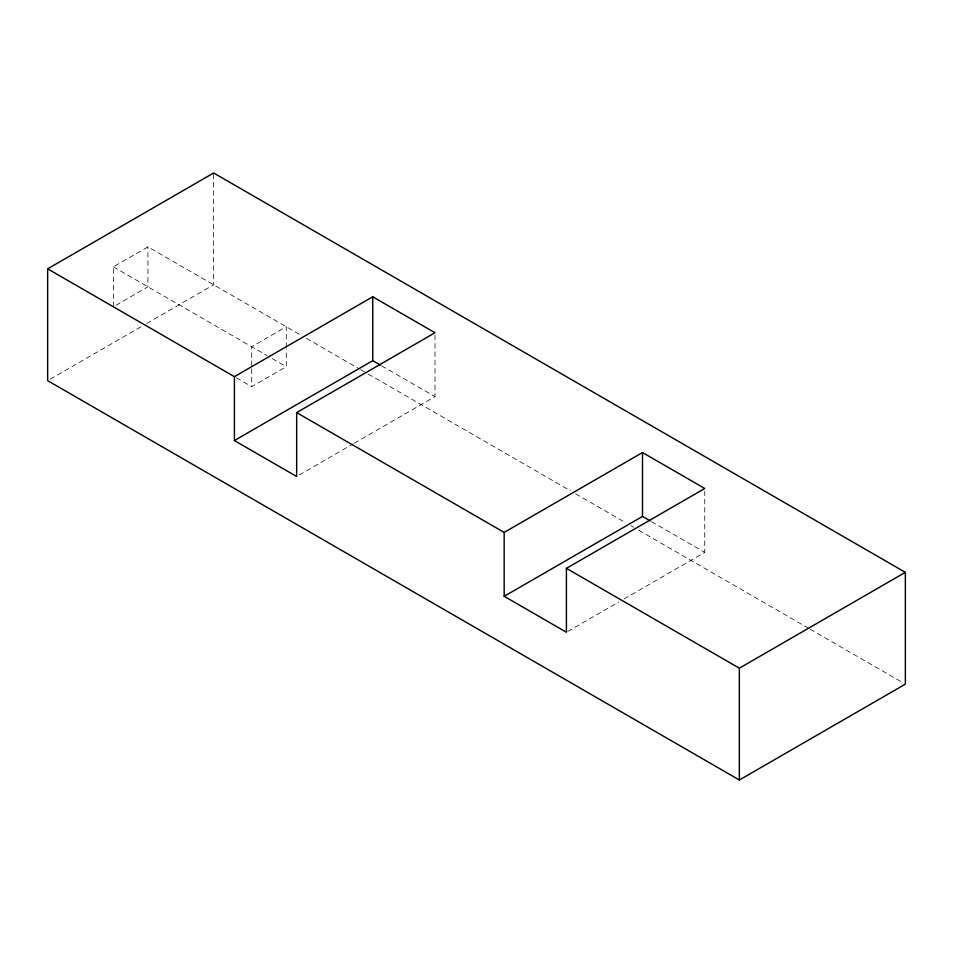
<?xml version="1.0" encoding="UTF-8"?>
<svg xmlns="http://www.w3.org/2000/svg" width="953" height="953" viewBox="0 0 953 953"><rect width="100%" height="100%" fill="white"/><g stroke="black" fill="none" stroke-linecap="round" stroke-linejoin="round"><path stroke-width="0.71" stroke-dasharray="4.76 3.57" d="M113.359 306.783L113.359 266.84L147.941 246.875L301.243 335.385M115.921 305.294L147.941 286.805L147.941 246.875M50.223 379.175L141.592 326.426M146.738 323.448L213.651 284.816L213.651 172.993M236.332 377.769L251.699 386.644L286.281 366.679L286.281 348.929M299.218 475.023L353.015 443.955M354.302 443.216L434.997 396.627L434.997 334.217M567.702 631.505L618.938 601.927M624.06 598.961L704.755 552.371L704.755 491.45M381.641 365.821L434.997 396.627M651.399 521.565L704.755 552.371M306.401 338.363L359.21 368.847M360.496 369.597L366.941 373.314M368.227 374.052L570.454 490.807M575.6 493.785L625.835 522.792M630.993 525.758L633.566 527.247M638.724 530.225L808.74 628.384M810.038 629.135L902.777 682.67M113.359 266.84L267.066 355.588M272.189 358.542L286.281 366.679M286.281 347.452L286.281 326.748L251.699 346.713L251.699 367.417M251.699 368.894L251.699 386.644"/><path stroke-width="1.43" d="M47.65 268.841L213.651 172.993L905.35 572.348L905.35 684.159L739.349 780.007L47.65 380.652L47.65 268.841L234.402 376.661L372.742 296.788L434.997 332.74L296.657 412.601L296.657 476.5L234.402 440.56L234.402 376.661M234.402 440.56L372.742 360.687L380.366 365.094M504.173 532.405L642.501 452.544L704.755 488.484L566.416 568.345L566.416 632.244L504.173 596.304L504.173 532.405L296.657 412.601M504.173 596.304L642.501 516.431L650.125 520.838M566.416 568.345L739.349 668.184L905.35 572.348M739.349 668.184L739.349 780.007M642.501 452.544L642.501 516.431M372.742 296.788L372.742 360.687"/></g></svg>
